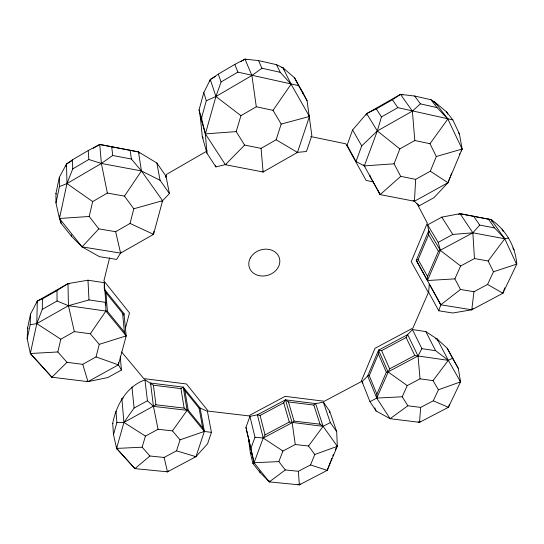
<?xml version="1.0" encoding="UTF-8"?>
<svg xmlns="http://www.w3.org/2000/svg" width="544" height="544" viewBox="0 0 544 544"><rect width="100%" height="100%" fill="white"/><g stroke="black" fill="none" stroke-linecap="round" stroke-linejoin="round"><path stroke-width="0.82" d="M329.671 412.746L329.684 411.203L323.394 402.172L315.629 403.607L285.471 399.854L257.387 414.848L249.92 416.35L245.949 427.434L254.048 462.733L269.307 481.889L299.35 484.854L327.216 470.356L337.307 446.325L336.702 431.664L329.684 411.203M104.244 288.66L104.298 282.69L87.978 280.208L67.973 283.601L37.305 301.05L30.512 314.112L27.581 327.998L27.2 338.79L30.342 353.505L51.891 377.216L87.965 381.643L107.794 377.556L121.434 370.029L120.258 356.81M52.435 377.135L51.891 377.216L30.342 353.505L36.788 323.598L42.269 309.393L42.432 298.874L57.004 290.584L67.973 283.601L69.618 283.852M42.432 298.874L37.305 301.05L36.788 323.598L60.799 339.198L74.324 331.602L90.324 333.792L99.253 344.345L96.036 356.939L82.749 364.324L67 362.311L57.841 351.968L30.342 353.505M516.589 264.302L504.757 238.768L494.612 227.909L479.699 225.08L472.852 232.805L438.41 251.26L427.543 276.495L427.611 280.84L416.282 260.379L428.692 230.867L427.625 224.89L441.796 217.117L460.074 213.697L491.15 219.667C505.872 229.738 515.44 246.316 516.8 264.098L502.88 293.243L471.777 309.801L452.703 313.004L438.763 310.78L428.631 292.237L429.304 284.022L440.803 304.796L438.763 310.78M418.227 263.894L416.282 260.379L418.132 259.617L428.59 234.784L428.692 230.867L429.719 231.472M27.2 338.79L30.172 324.782L30.512 314.112M459.789 380.372L460.564 381.854L438.43 389.769L433.269 400.826L420.668 407.408L407.857 405.77L402.227 396.78L407.232 385.587L420.043 378.842L418.023 355.987L407.646 334.635L378.549 350.166L378.406 353.954L386.335 372.225L376.876 394.196L376.727 398.079L390.102 418.703L419.546 422.321L448.412 407.306L460.564 381.854L458.266 368.356L447.25 348.248L437.186 339.068L425.809 331.588L412.406 329.548L407.646 334.635L406.116 337.545L381.609 350.615L378.549 350.166L367.703 375.958L362.032 381.67L369.981 401.662L376.088 410.972L390.102 418.703L390.585 418.486M394.074 163.812L364.351 165.886L355.98 161.52L347.113 145.228L352.6 129.928L366.656 113.614L400.486 94.364L414.657 96.03L430.991 99.742L434.914 102.163L446.61 111.908L452.792 119.864L459.428 133.933L462.114 149.036L447.964 182.73L433.949 197.676L418.989 205.924L414.453 201.246L415.657 179.357L430.318 171.21L436.308 156.522L429.971 143.732L414.8 140.502L399.847 148.893L394.074 163.812L400.704 176.358L415.657 179.357M418.05 421.858L419.546 422.321L420.668 407.408M161.826 201.525L169.422 193.603L165.968 176.093L156.869 163.023L138.475 151.912L99.742 144.466L88.237 150.532L72.434 159.814L66.511 163.989L59.344 177.303L55.937 193.467L55.978 202.946L59.446 218.477L60.982 223.115L71.556 236.361L82.062 246.867L99.47 256.686L116.627 259.42L120.591 253.096L153.537 234.342L153.646 233.26M153.673 232.995L153.836 231.37M121.434 370.029L118.388 364.84L118.64 362.494M123.76 315.296L123.95 313.528L104.774 289.714M416.282 260.379L440.803 304.796L471.777 309.801L473.96 291.72L487.553 284.451L493.469 271.769L516.8 264.098M55.978 202.946L59.439 186.606L59.344 177.303M36.958 302.682L37.305 301.05M65.987 166.423L66.511 163.989L71.563 161.017M57.841 351.968L60.799 339.198M89.216 216.478L92.67 201.572L107.358 193.066L124.474 196.119L133.797 208.78L130.057 223.448L115.648 231.703L98.811 228.881L89.216 216.478L59.446 218.477L59.418 215.927M109.602 257.836L103.884 280.894L129.499 312.888L125.528 327.794M165.723 177.528L166.573 174.359L207.264 150.872M86.632 381.174L87.965 381.643L118.388 364.84L126.188 335.893L123.95 313.528L122.577 313.337L105.978 292.76L104.672 289.979M152.626 234.287L153.537 234.342L162.602 200.688L141.447 170.945L131.383 159.032L130.132 150.151M112.683 423.368C116.314 405.001 126.528 386.553 144.956 379.821L153.422 385.2L180.948 388.613L183.246 387.124L200.09 408.041L207.414 411.332L211.439 432.378L207.584 443.782L195.942 456.688L167.498 471.832L134.939 468.615L116.586 448.419L113.499 434.636L112.683 423.368L113.077 423.558M226.012 164.458L215.914 166.913L206.951 153.258L205.38 133.872L200.212 115.926L199.05 109.908L203.803 92.65L210.297 79.526L218.307 74.106L234.818 64.41L245.004 59.146L258.522 60.588L276.529 64.675L282.907 67.735L294.549 77.812L302.994 92.759L307.068 100.715L311.834 135.544L306.435 151.504L296.602 152.442M121.434 400.336L121.883 398.738L123.352 397.936M206.951 153.258L202.307 136.68L200.212 115.926L200.661 114.308M209.848 81.144L210.297 79.526L215.356 76.554M113.499 434.636L116.892 422.443L116.015 411.257M308.706 114.981L309.454 116.477L297.459 152.422L263.085 171.986L225.366 164.696L205.38 133.872L201.45 118.225L206.305 100.749L203.803 92.65M452.792 119.864L397.82 107.651L381.46 116.933L377.339 130.948L364.351 165.886L364.806 166.729L363.997 165.274M236.184 131.614L240.938 115.668L256.292 106.774L273.034 110.337L281.166 124.08L276.148 139.767L261.093 148.383L244.623 145.085L236.184 131.614L205.38 133.872L215.927 96.519L221.075 81.967L218.307 74.106M142.134 447.202L145.438 436.091L158.059 429.284L172.455 430.882L180.037 439.851L176.528 450.826L164.111 457.463L149.92 456.001L142.134 447.202L116.586 448.419L116.464 446.76M302.722 93.588L302.994 92.759M194.351 456.742L195.942 456.688L204.374 431.433L200.09 408.041L199.097 408.211L184.919 390.633L183.246 387.124L150.545 383.051L153.462 406.368L158.059 429.284M502.241 293.379L502.88 293.243L503.656 290.924M503.914 290.156L504.172 289.381M504.431 288.612L504.689 287.844M447.29 407.402L448.412 407.306L448.929 405.79M449.181 405.035L449.439 404.28M366.078 115.206L366.656 113.614L376.312 108.902L392.401 99.749L400.486 94.364L402.948 94.921M269.96 481.576L269.307 481.889L260.032 472.45L252.878 463.488L254.048 462.733L250.879 448.467L254.986 437.247L249.92 416.35M355.98 161.52L361.712 145.887L377.339 130.948L412.386 111.126L420.424 103.863L436.988 107.59L447.841 119L462.114 149.036L461.06 151.008M370.661 176.399L369.369 175.141L380.161 194.616L414.453 201.246L447.964 182.73L449.46 178.724M449.759 177.922L450.058 177.126M450.656 175.528L450.956 174.733M451.248 173.93L451.547 173.135M326.278 470.37L327.216 470.356L329.229 465.038M329.521 464.284L330.664 461.258M330.949 460.503L331.235 459.748M331.52 458.993L331.806 458.238M285.294 469.941L278.841 461.598L282.928 451.037L295.283 444.53L308.53 445.998L314.792 454.498L310.536 464.936L298.37 471.288L285.294 469.941L269.307 481.889L268.906 480.257M72.434 159.814L72.746 168.898L66.973 183.566L59.446 218.477L82.062 246.867L120.591 253.096L121.353 252.09M332.751 455.988L333.377 454.492M335.267 449.99L336.212 447.746M376.876 394.196L369.267 375.646L378.406 353.954M473.96 291.72L460.476 289.462L454.879 278.875L460.625 266.016L474.463 258.543L488.124 260.984L493.469 271.769M458.266 368.356L452.56 358.258L448.317 360.346L414.766 355.511L389.633 368.832L376.727 398.079L369.981 401.662M412.406 329.548L421.886 348.67L418.023 355.987L388.028 371.885L386.335 372.225M459.326 154.244L459.673 153.598M323.394 402.172L330.31 422.572L323.102 426.34L289.286 422.049L265.05 434.901L263.228 438.022L254.048 462.733L278.841 461.598M282.928 451.037L263.228 438.022L257.387 414.848L260.086 415.453L283.73 402.839L285.471 399.854L288.429 401.934L313.813 405.083L315.629 403.607L323.102 426.34L337.307 446.325L337.015 446.576M250.444 257.849L250.832 257.196A16.361 13.668 -17.8 0 1 253.898 253.64L254.517 253.116A15.246 12.743 -17.8 0 1 259.522 250.328L260.304 250.063A16.354 13.668 -17.8 0 1 265.186 249.193L266.002 249.172A15.246 12.743 -17.8 0 1 271.442 250.097L272.156 250.376A16.361 13.668 -17.8 0 1 275.93 252.702A15.334 12.818 -17.8 0 1 279.33 257.904A16.361 13.675 -17.7 0 1 279.786 262.018L279.725 262.718A15.239 12.736 -17.8 0 1 278.079 267.492L277.685 268.131A16.368 13.682 -17.8 0 1 274.625 271.619L274.013 272.122A15.239 12.73 -17.8 0 1 269.083 274.856L268.308 275.114A16.368 13.682 -17.8 0 1 263.514 275.978L262.711 276.005A15.239 12.73 -17.8 0 1 257.332 275.135L256.618 274.87A16.368 13.682 -17.8 0 1 252.844 272.612L252.314 272.136A15.239 12.736 -17.8 0 1 249.587 268.138L249.356 267.492A16.361 13.675 -17.9 0 1 248.812 263.378L248.866 262.677A15.246 12.743 -17.8 0 1 250.444 257.849M124.474 196.119L141.447 170.945L138.475 151.912L99.742 144.466L93.242 148.288M90.324 333.792L105.883 311.08L105.788 302.396L104.298 282.69M273.034 110.337L291.081 84.191L282.907 67.735L281.255 67.361M262.201 171.455L263.085 171.986L263.765 171.02M144.956 379.821L147.438 400.772L134.089 408.048L123.93 422.416L116.586 448.419L134.939 468.615L135.823 468.316M172.455 430.882L187.109 410.332L188.19 410.142L202.667 427.849L204.374 431.433L211.439 432.378M429.971 143.732L447.841 119L434.914 102.163L433.276 101.796M308.53 445.998L323.102 426.34L320.042 424.184L294.093 421.117L292.148 422.695L263.228 438.022L254.986 437.247M488.124 260.984L504.757 238.768L508.592 238.054M420.043 378.842L433.01 380.616L448.317 360.346L437.186 339.068L435.547 338.824M419.546 422.321L420.369 421.403M82.062 246.867L98.811 228.881M471.777 309.801L472.192 309.38M472.6 308.958L473.008 308.53M297.983 484.35L299.35 484.854L300.288 483.895M225.366 164.696L244.623 145.085M51.891 377.216L67 362.311M400.704 176.358L380.161 194.616L363.664 164.771M166.192 471.322L167.498 471.832L168.613 470.839M134.939 468.615L149.92 456.001M460.476 289.462L440.803 304.796L438.824 301.206M390.102 418.703L407.857 405.77M281.166 124.08L309.454 116.477L291.081 84.191L280.248 72.332L261.963 68.218L251.906 75.494L215.927 96.519L206.305 100.749M165.526 176.399L165.968 176.093M131.383 159.032L112.683 155.482L101.374 163.458L66.973 183.566L59.439 186.606M180.037 439.851L204.374 431.433L187.109 410.332L184.13 408.109L155.931 404.777L123.93 422.416L116.892 422.443M459.966 382.235L460.564 381.854L448.317 360.346L435.601 350.683L425.809 331.588M125.929 336.049L124.413 332.105L107.399 311.284L105.978 292.76M240.666 61.69L245.004 59.146L246.65 59.514M72.746 168.898L88.808 159.487L101.374 163.458L141.447 170.945L160.079 180.302L169.422 193.603M221.075 81.967L237.864 72.128L298.534 85.605L307.068 100.715M42.269 309.393L57.059 301.002L68.449 305.694L107.399 311.284M452.241 358.686L452.928 358.299M458.612 214.492L460.074 213.697L491.15 219.667L504.757 238.768L472.852 232.805L452.792 234.43L438.192 242.379L440.429 250.424L460.625 266.016M380.637 194.364L380.161 194.616L378.066 190.822M314.792 454.498L337.307 446.325M99.253 344.345L126.188 335.893L105.883 311.08M436.308 156.522L462.114 149.036M133.797 208.78L162.602 200.688M105.788 302.396L88.992 299.934L68.449 305.694L36.788 323.598L30.172 324.782M369.267 375.646L367.703 375.958L376.727 398.079L402.227 396.78M454.879 278.875L427.441 280.52L440.429 250.424L428.692 230.867M421.886 348.67L435.601 350.683M373.293 181.859L366.16 180.452L345.814 143.82L310.787 136.571M176.528 450.826L195.942 456.688M310.536 464.936L327.216 470.356M347.113 145.228L347.562 145.384M96.036 356.939L118.388 364.84M433.269 400.826L448.412 407.306M130.057 223.448L153.537 234.342M413.086 200.471L414.453 201.246M487.553 284.451L502.88 293.243M276.148 139.767L297.459 152.422M145.438 436.091L123.93 422.416L121.883 398.738M430.318 171.21L447.964 182.73M27.581 327.998L28.24 328.46M92.67 201.572L66.973 183.566L66.511 163.989M407.232 385.587L388.028 371.885L378.549 350.166M240.938 115.668L215.927 96.519L210.297 79.526M399.847 148.893L377.339 130.948L366.656 113.614M147.438 400.772L153.462 406.368L187.109 410.332L183.246 387.124M121.652 352.029L143.8 378.61L186.442 383.969L208.196 411.108L248.588 415.874L285.138 396.345L324.333 401.254L361.039 381.772L375.02 348.303L412.95 328.018L428.373 292.556L411.223 261.637L427.305 223.094L416.976 203.504M249.574 440.538L248.54 439.226L250.294 452.404L252.321 454.961M458.476 132.688L459.428 133.933M430.991 99.742L436.988 107.59M414.657 96.03L420.424 103.863M512.808 247.989L514.202 249.941M55.937 193.467L56.352 194.052M400.486 94.364L412.386 111.126L414.8 140.502M488.281 218.974L494.612 227.909M330.31 422.572L336.702 431.664M138.475 151.912L139.454 153.299M473.552 216.138L479.699 225.08M392.401 99.749L397.82 107.651M460.074 213.697L472.852 232.805L474.463 258.543M202.307 136.68L203.225 138.088M362.032 381.67L362.957 383.092M200.212 115.926L202.021 118.728M376.312 108.902L381.46 116.933M441.796 217.117L452.792 234.43M418.132 204.517L418.989 205.924M427.625 224.89L438.192 242.379M428.59 234.784L438.41 251.26M433.01 380.616L438.43 389.769M352.6 129.928L361.712 145.887M282.907 67.735L284.158 69.931M437.186 339.068L438.022 340.537M418.132 259.617L427.543 276.495M447.25 348.248L452.56 358.258M294.549 77.812L298.534 85.605M276.529 64.675L280.248 72.332M406.116 337.545L414.766 355.511M434.914 102.163L435.996 104.428M491.15 219.667L492.232 221.932M446.61 111.908L447.651 114.104M502.119 229.051L503.166 231.268M258.522 60.588L261.963 68.218M381.609 350.615L389.633 368.832M245.004 59.146L251.906 75.494L256.292 106.774M374.857 407.884L376.088 410.972M234.818 64.41L237.864 72.128M313.813 405.083L320.042 424.184M82.749 364.324L87.965 381.643M288.429 401.934L294.093 421.117M285.471 399.854L292.148 422.695L295.283 444.53M215.451 165.315L215.914 166.913M283.73 402.839L289.286 422.049M199.05 109.908L201.45 118.225M260.086 415.453L265.05 434.901M259.651 470.866L260.032 472.45M245.949 427.434L250.879 448.467M164.111 457.463L167.498 471.832M250.294 452.404L252.878 463.488M115.648 231.703L120.591 253.096M150.545 383.051L150.776 384.05M74.324 331.602L68.449 305.694L67.973 283.601M107.358 193.066L101.374 163.458L99.742 144.466M156.869 163.023L160.079 180.302M199.097 408.211L202.667 427.849M184.919 390.633L188.19 410.142M180.948 388.613L184.13 408.109M153.422 385.2L155.931 404.777M111.724 146.608L112.683 155.482M131.961 386.94L134.089 408.048M122.577 313.337L124.413 332.105M261.093 148.383L263.085 171.986M117.035 447.766L117.164 449.385M105.25 302.607L105.441 305.15M298.37 471.288L299.35 484.854M88.237 150.532L88.808 159.487M87.978 280.208L88.992 299.934M71.509 234.729L71.556 236.361M60.962 221.496L60.982 223.115M57.004 290.584L57.059 301.002"/></g></svg>
